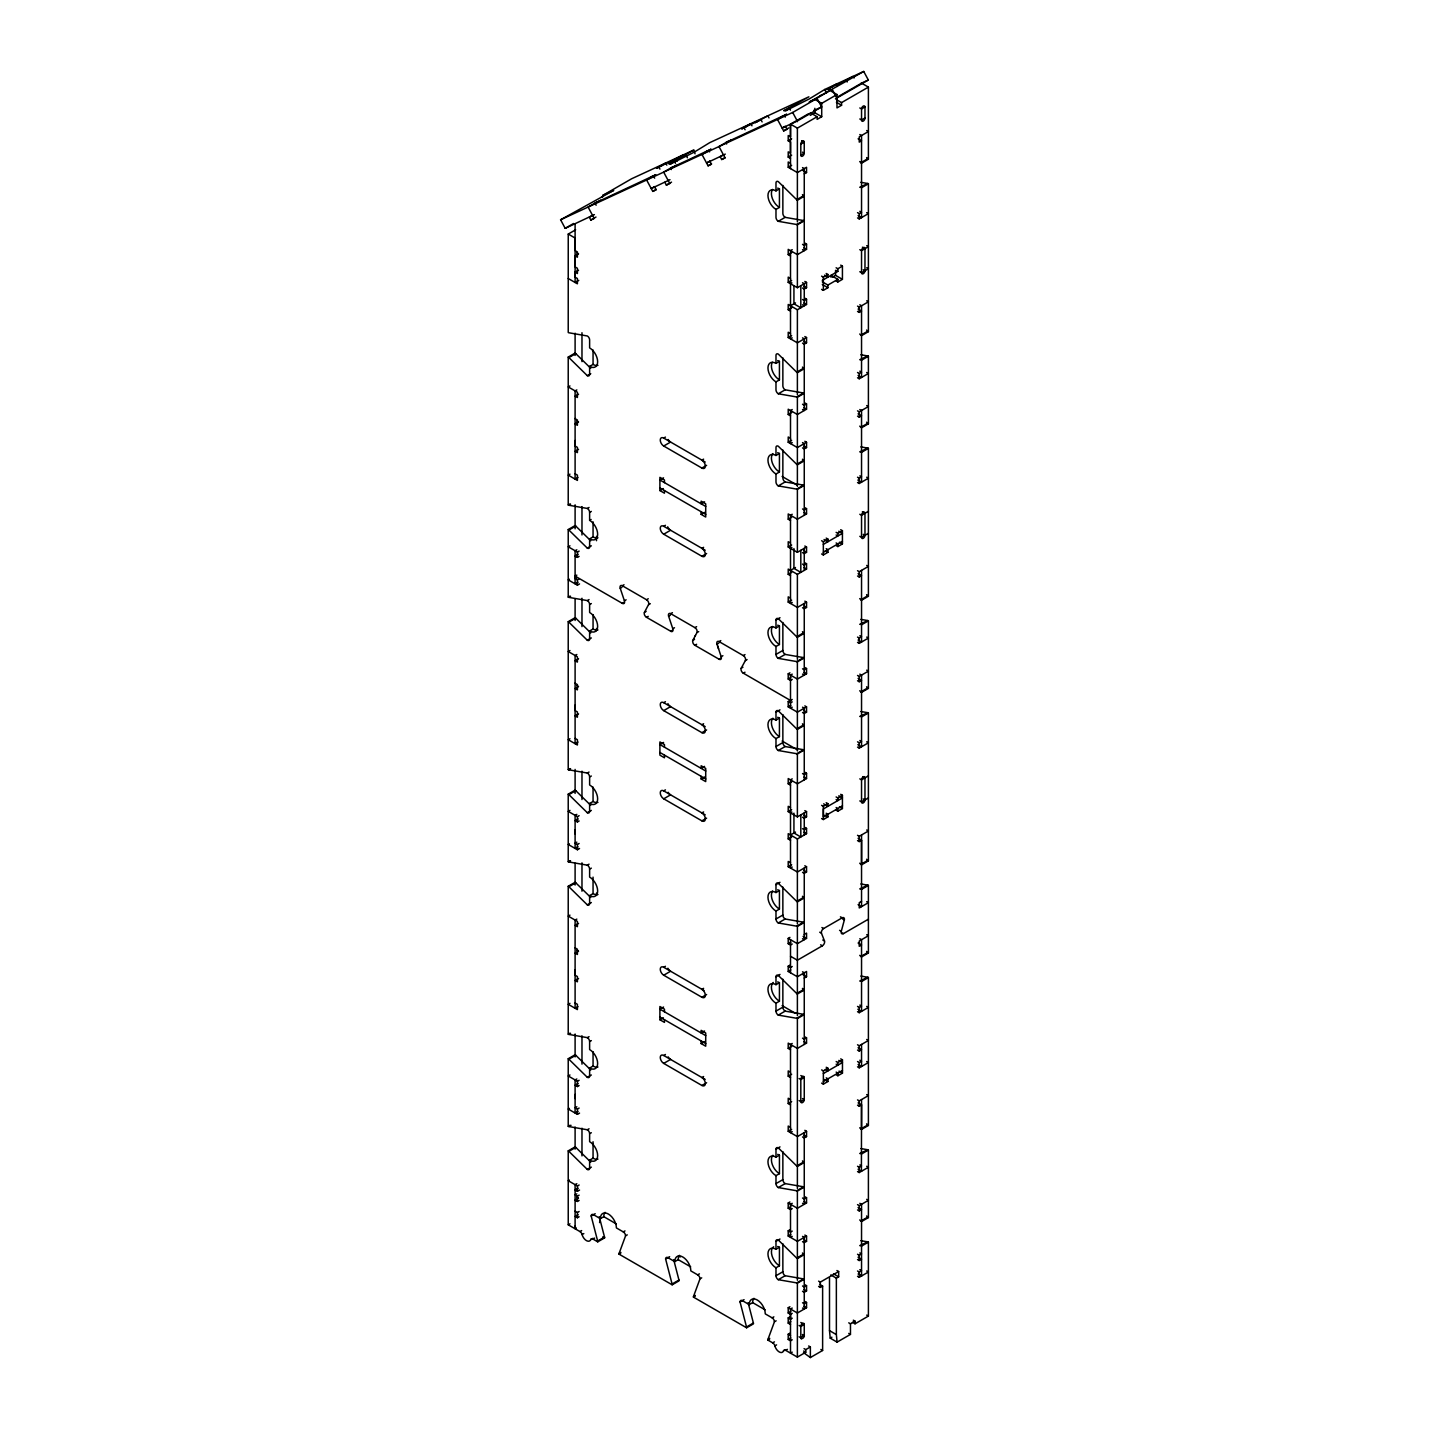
<?xml version="1.0" encoding="UTF-8"?>
<svg xmlns="http://www.w3.org/2000/svg" width="1429" height="1429" viewBox="0 0 1429 1429"><rect width="100%" height="100%" fill="white"/><g stroke="black" fill="none" stroke-linecap="round" stroke-linejoin="round"><path stroke-width="1.5" d="M589.052 1128.767L587.319 1129.767L568.885 1126.57A3.233 1.876 60 0 1 568.224 1126.302L568.224 1058.728L575.101 1054.763A3.233 1.876 60 0 1 575.762 1055.263L590.749 1069.964M589.052 864.17L587.319 865.17L568.885 861.973A3.233 1.876 60 0 1 568.224 861.705L568.224 794.149L575.101 790.166A3.233 1.876 60 0 1 575.762 790.666L590.749 805.367M589.052 599.573L587.319 600.573L568.885 597.376A3.233 1.876 60 0 1 568.224 597.108L568.224 529.552L575.101 525.586A3.233 1.876 60 0 1 575.762 526.068L590.749 540.769M578.549 270.242L575.101 272.224L575.101 277.19L577.405 278.512L577.405 283.799L568.224 278.512M575.101 1226.028L575.691 1228.44M575.101 1094.418L575.101 1098.562M575.101 969.702L575.101 975.221L577.405 976.543L577.405 981.83L575.101 980.508L578.549 978.526M575.101 947.659L575.101 1008.285L577.977 1006.641M575.101 829.82L575.101 833.964M575.101 705.104L575.101 710.624L577.405 711.946L577.405 717.233L575.101 715.911L578.549 713.928M575.101 683.062L575.101 743.687L577.977 742.044M575.101 575.565L575.101 583.836L577.977 582.175M575.101 440.507L575.101 446.027L577.405 447.348L577.405 452.636L575.101 451.314L578.549 449.331M575.101 418.465L575.101 479.09L577.977 477.447M790.505 158.458L788.219 157.136L788.219 151.849L790.505 153.171L790.505 142.132L788.219 140.81L788.219 135.523L790.505 136.845L790.505 124.162L808.457 113.784M790.523 1324.487L788.219 1323.147L788.219 1317.86L790.505 1319.181L790.505 1314.341L792.22 1313.34M836.608 97.529L861.544 83.15L868.403 87.115L841.574 102.602L841.574 105.264L836.983 107.907L836.983 94.546L830.106 90.563L814.834 99.387L821.711 103.352L821.711 116.714L817.12 119.375L817.12 116.714L797.382 128.128L797.382 221.906M800.812 155.154L800.812 144.025A2.429 1.411 -60 0 1 802.526 141.149A2.429 1.411 -60 0 1 804.241 142.043L804.241 153.171A2.429 1.411 -60 0 1 802.526 156.136A2.429 1.411 -60 0 1 800.812 155.243L804.241 153.171L802.526 152.171M860.847 976.078L867.76 977.275A3.233 1.876 60 0 1 868.403 977.543L868.403 1125.463L861.544 1129.428L861.544 1099.58M860.847 711.499L867.76 712.696A3.233 1.876 60 0 1 868.403 712.964L868.403 860.865L861.544 864.831L861.544 834.983M860.847 883.962L867.76 885.158A3.233 1.876 60 0 1 868.403 885.426L868.403 952.982L861.544 956.948A3.233 1.876 60 0 1 860.883 956.465L859.722 955.34M859.722 334.029L860.883 335.154A3.233 1.876 60 0 0 861.544 335.636L868.403 331.671L868.403 183.769A3.233 1.876 60 0 0 867.76 183.501L860.847 182.305M868.403 87.115L868.403 159.208L861.544 163.174A3.251 1.876 60 0 1 860.883 162.692L859.722 161.548M576.834 575.119L575.101 576.119L622.472 603.449A3.233 1.876 60 0 0 624.402 600.787L620.24 588.319A3.233 1.876 60 0 1 622.169 585.658L646.801 599.894A3.233 1.876 60 0 1 648.766 604.163L644.443 612.362A3.233 1.876 60 0 0 644.211 613.523L644.425 614.631A3.233 1.876 60 0 0 644.729 615.345L645.408 616.363A3.233 1.876 60 0 0 646.23 617.149L671.273 631.564A3.233 1.876 60 0 0 672.791 628.724L668.576 616.078A3.233 1.876 60 0 1 670.701 613.666L694.905 627.653A3.233 1.876 60 0 1 695.334 627.938L696.137 628.778A3.233 1.876 60 0 1 696.852 629.993L697.191 631.457A3.233 1.876 60 0 1 697.084 632.386L692.726 640.531A3.233 1.876 60 0 0 692.601 641.121L692.958 642.925A3.233 1.876 60 0 0 694.887 645.283L719.109 659.251L720.823 658.269M792.22 699.478L790.505 700.478L742.866 672.916A3.233 1.876 60 0 1 741.204 668.236L745.366 660.555A3.233 1.876 60 0 0 745.545 660.037L745.563 659.216A3.233 1.876 60 0 0 743.58 655.768L719.091 641.603A3.233 1.876 60 0 0 717.019 644.193L721.234 656.84A3.233 1.876 60 0 1 719.109 659.251M868.403 919.204L843.432 933.619A3.233 1.876 -60 0 1 841.288 931.297L844.343 919.972A3.233 1.876 -60 0 0 842.163 917.829L840.431 916.829M673.702 1259.717L678.954 1280.045A3.233 1.876 60 0 1 679.043 1280.848L672.166 1284.814L619.007 1254.126A3.233 1.876 60 0 1 619.096 1253.429L625.563 1235.853L627.277 1234.87M748.135 1302.694L753.387 1323.022A3.233 1.876 60 0 1 753.476 1323.826L746.599 1327.791L693.44 1297.103A3.233 1.876 60 0 1 693.529 1296.407L699.996 1278.83L701.71 1277.848M787.397 1349.351L785.664 1350.351A3.233 1.876 60 0 0 783.503 1350.869A6.484 3.733 60 0 1 779.18 1351.905A6.484 3.733 60 0 1 774.875 1345.886A3.233 1.876 60 0 0 772.714 1342.867L767.873 1340.08A3.233 1.858 60 0 1 767.962 1339.366L774.429 1321.807L776.143 1320.807M697.084 632.386L698.692 631.636M692.726 640.531L694.548 639.299M695.423 635.494L694.905 636.459M675.47 163.281L674.47 161.406L670.451 164.049L694.262 152.117L709.731 142.65L808.885 96.815L783.807 110.783L789.451 108.247L790.451 110.122M789.451 108.247L785.432 110.89L809.225 98.958L824.694 89.491L863.723 71.45L868.332 80.006L835.447 98.815M576.834 549.772L575.101 550.754L575.101 578.549L577.405 579.87L579.12 578.87M569.385 579.209L568.224 579.87L577.405 585.158L579.549 583.925M576.834 814.369L575.101 815.352L575.101 848.433L577.977 846.772M569.385 843.807L568.224 844.468L577.405 849.755L579.549 848.504M576.834 1078.949L575.101 1079.949L575.101 1113.03L577.977 1111.369M569.385 1108.386L568.224 1109.047L577.405 1114.352L579.549 1113.102M569.385 1180.05L568.224 1180.711L568.242 1224.814L579.942 1231.566A3.233 1.876 60 0 1 582.103 1234.585A6.484 3.733 60 0 0 586.426 1240.604A6.484 3.733 60 0 0 590.749 1239.568A3.233 1.876 60 0 1 592.91 1239.05L594.625 1238.068M576.834 1183.694L575.101 1184.677L575.101 1228.779L576.262 1228.118M861.401 1171.316L861.544 1104.867L858.097 1102.884M594.41 214.618L565.187 228.336L560.597 219.78L613.72 190.379L602.645 195.487L631.618 178.768L693.922 149.956L695.03 153.796M597.268 201.757L588.105 207.062L594.232 218.458L590.82 220.03L589.284 217.19L592.731 215.207M598.376 201.507L600.662 200.185M662.216 165.407L656.518 168.318L665.682 163.013L666.825 165.157M672.434 160.691L670.13 162.013L682.705 155.154L683.473 156.565M650.106 177.607L652.392 176.285M565.187 228.336L573.565 223.496M672.827 166.836L663.663 172.123L669.79 183.519L666.378 185.109L664.86 182.251M673.934 166.586L676.239 165.246M747.349 126.038L741.651 128.949L750.832 123.644L751.976 125.788M757.566 121.322L755.28 122.644L767.855 115.785L768.998 117.91M705.408 152.028L707.712 150.706M590.82 220.03L595.982 217.065M728.147 141.257L718.983 146.544L725.11 157.958L721.699 159.53L720.162 156.672L723.61 154.689M590.749 368.307L575.762 353.606A3.233 1.876 60 0 0 575.101 353.106L568.224 357.071A3.233 1.876 60 0 1 568.885 357.572L587.319 375.666A3.233 1.876 60 0 0 589.623 374.344L589.623 366.396A11.343 6.556 60 0 0 597.644 361.769A11.343 6.556 60 0 0 589.623 347.89L589.623 339.941A3.233 1.876 60 0 0 587.319 335.976L568.885 332.778A3.233 1.876 60 0 1 568.224 332.51L568.242 234.07L575.637 229.801M729.254 141.007L731.541 139.685M654.661 186.556L651.231 188.557L669.987 179.679M832.5 86.687L826.802 89.58L835.965 84.293L837.126 86.419M780.984 117.089L783.271 115.767M596.125 205.222L594.964 203.097L655.804 174.695L646.622 180L652.767 191.397L656.197 189.414M842.717 81.953L840.431 83.275L852.988 76.416L854.06 78.006M666.378 185.109L671.541 182.126M560.597 219.78L792.684 112.462L817.031 98.405L821.621 106.961L797.293 121.018L782.11 128.038L784.968 126.377M817.031 98.405L809.225 102.031L863.723 71.45M710.552 160.655L706.551 162.977L725.289 154.1M671.308 169.587L670.54 168.158L711.106 149.134L701.943 154.421L708.087 165.818L711.517 163.835M721.699 159.53L725.146 157.547M821.711 103.352L836.983 94.546M815.262 109.747L813.816 110.569L821.621 106.961M810.261 115.392L814.834 112.748L821.711 116.714M726.611 144.007L725.843 142.578L786.682 114.195L777.501 119.482L783.646 130.896L788.79 127.913M575.101 272.224L577.405 273.546L577.405 268.259L575.101 266.937L575.101 255.898L578.549 253.915M788.219 140.81L791.648 138.827M800.812 144.133L804.241 142.132L801.669 140.649M788.219 157.136L791.648 155.154M578.781 280.37L575.101 282.478L575.101 238.036L568.242 234.07M864.974 117.982L861.544 119.965L859.811 118.982M790.505 163.299L788.219 161.977L788.219 167.282L791.648 165.3M804.259 173.891L806.545 172.57L806.545 167.282L797.382 172.57L788.219 167.282M775.983 209.402A11.343 6.556 60 0 1 767.962 195.523A11.343 6.556 60 0 1 775.983 190.897L779.43 188.896L779.43 207.419L775.983 209.402L775.983 217.351A3.233 1.876 60 0 0 778.287 221.316L796.721 224.514A3.233 1.876 60 0 1 797.382 224.782L804.259 220.816A3.233 1.876 60 0 0 803.598 220.548L785.164 217.351L778.287 221.316M796.721 199.721L803.598 195.755A3.251 1.876 60 0 0 804.259 196.237L797.382 200.221A3.251 1.876 60 0 1 796.721 199.721L778.287 181.626A3.233 1.876 60 0 0 775.983 182.948L775.983 190.897M860.883 162.692L867.76 158.708A3.251 1.876 60 0 0 868.403 159.208M796.721 224.514L803.598 220.548M859.722 187.27L867.76 183.501M868.403 183.769L861.544 187.735A3.233 1.876 60 0 0 860.883 187.467M568.885 357.572L575.762 353.606M589.623 366.396L593.053 364.413A11.343 6.556 60 0 0 597.965 365.324M792.22 249.664L790.505 250.664L790.505 338.869L792.22 337.869M804.831 243.055L806.545 244.055L806.545 249.343L797.382 254.63L788.219 249.343L788.219 254.63L791.648 252.647M806.545 244.055L804.259 245.377L802.526 244.377M857.525 212.635L859.24 213.618L861.544 212.296L859.811 211.313M587.319 375.666L590.766 373.683M857.525 217.922L859.24 218.905L862.116 217.262M569.957 385.937L568.224 386.937L577.405 392.225L577.405 397.512L575.101 396.19L578.549 394.208M858.097 215.6L861.544 217.583L868.403 213.618L866.688 212.635M576.834 389.903L575.101 390.903L575.101 418.679L577.405 420.001L577.405 425.306L575.101 423.966L578.549 421.984M790.505 278.441L788.219 277.119L788.219 282.406L791.648 280.423M790.505 283.746L791.934 282.906M788.219 282.406L797.382 287.711L806.545 282.406L806.545 287.711L804.259 289.033L802.526 288.033M821.604 276.136L823.336 277.137L827.909 274.493L827.909 277.137L824.479 275.154M836.126 267.759L837.841 268.759L842.431 266.116L842.431 279.334L837.841 281.977L836.126 280.995M822.282 280.388L837.841 271.403L837.841 268.759M832.392 277.19L835.554 275.368L842.431 279.334M790.505 305.788L795.506 302.894M822.318 281.852L827.909 285.068L837.841 279.334L837.841 281.977M804.831 298.179L806.545 299.179L806.545 304.466L797.382 309.754L788.219 304.466L788.219 309.754L791.648 307.771M806.545 299.179L804.259 300.501L802.526 299.501M821.604 289.373L823.336 290.355L827.909 287.711L827.909 285.068M790.505 333.564L788.219 332.243L788.219 337.53L791.648 335.547M569.957 474.142L568.224 475.125L568.224 504.991A3.233 1.876 60 0 0 568.885 505.259L587.319 508.438L589.052 507.456M802.526 343.156L804.259 344.157L806.545 342.835L806.545 337.53L797.382 342.835L788.219 337.53M857.525 306.11L859.24 307.11L868.403 301.823L866.688 300.822M857.525 311.415L859.24 312.397L861.544 311.075L858.097 309.093M775.983 381.882A11.343 6.556 60 0 1 767.962 367.985A11.343 6.556 60 0 1 775.983 363.359L779.43 361.376L779.43 379.9L775.983 381.882L775.983 389.813A3.233 1.876 60 0 0 778.287 393.779L796.721 396.976A3.233 1.876 60 0 1 797.382 397.244L804.259 393.279A3.233 1.876 60 0 0 803.598 393.011L785.164 389.813L778.287 393.779M706.623 465.336L701.907 468.069L663.717 446.027A4.859 2.804 60 0 1 660.269 440.078A4.859 2.804 60 0 1 663.717 438.078L665.432 437.095M663.717 446.027L670.576 442.061A4.859 2.804 60 0 1 668.147 439.489M796.721 372.201L803.598 368.218A3.251 1.876 60 0 0 804.259 368.718L797.382 372.683A3.251 1.876 60 0 1 796.721 372.201L778.287 354.088A3.233 1.876 60 0 0 775.983 355.428L775.983 363.359M860.883 335.154L867.76 331.189A3.233 1.876 60 0 0 868.403 331.671M568.224 504.991L569.957 503.99M568.885 505.259L570.6 504.258M568.224 529.552A3.233 1.876 60 0 1 568.885 530.034L587.319 548.129A3.233 1.876 60 0 0 589.623 546.807L589.623 538.876A11.343 6.556 60 0 0 597.644 534.25A11.343 6.556 60 0 0 589.623 520.352L589.623 512.422L591.338 511.421M796.721 396.976L803.598 393.011M859.722 359.733L867.76 355.964A3.251 1.876 60 0 1 868.403 356.232L868.403 423.806L861.544 427.771A3.251 1.876 60 0 1 860.883 427.271L859.722 426.146M868.403 356.232L861.544 360.197A3.251 1.876 60 0 0 860.883 359.929M568.885 530.034L575.762 526.068M589.623 520.352L591.124 519.477M663.556 477.858L659.894 479.983L705.712 506.438M703.622 459.138L701.907 460.138A4.859 2.804 60 0 1 705.337 466.086A4.859 2.804 60 0 1 701.907 468.069M792.22 409.534L790.505 410.516L790.505 443.597L792.22 442.597M804.831 402.924L806.545 403.907L806.545 409.194L797.382 414.499L788.219 409.194L788.219 414.499L791.648 412.499M806.545 403.907L804.259 405.229L802.526 404.246M857.525 372.487L859.24 373.487L861.544 372.165L859.811 371.165M664.467 482.627L664.467 479.983L659.894 477.34L659.894 490.558L663.324 488.575M569.957 545.807L568.224 546.789L577.405 552.076L579.12 551.094M857.525 377.774L859.24 378.774L868.403 373.487L866.688 372.487M589.623 538.876L593.053 536.893A11.343 6.556 60 0 0 597.965 537.786M587.319 548.129L591.338 545.824M578.12 554.309L575.101 556.06L577.405 557.381L579.12 556.381M790.505 438.31L788.219 436.988L788.219 442.275L791.648 440.293M775.983 473.999A11.343 6.556 60 0 1 767.962 460.12A11.343 6.556 60 0 1 775.983 455.476L779.43 453.493L779.43 472.017L775.983 473.999L775.983 481.948A3.233 1.876 60 0 0 778.287 485.914L796.721 489.111A3.233 1.876 60 0 1 797.382 489.379L804.259 485.396A3.233 1.876 60 0 0 803.598 485.128L785.164 481.948L778.287 485.914M857.525 416.143L859.24 417.143L859.24 411.838L862.116 410.194M802.526 447.902L804.259 448.885L806.545 447.563L806.545 442.275L797.382 447.563L788.219 442.275M859.811 409.534L861.544 410.516L868.403 406.55L866.688 405.568M704.568 501.811L701.139 503.794L701.139 501.15L705.712 503.794L705.712 517.03L701.139 514.369L701.139 511.725M706.623 553.541L701.907 556.274L663.717 534.214A4.859 2.804 60 0 1 660.269 528.266A4.859 2.804 60 0 1 663.717 526.283L665.432 525.3M575.101 578.549L576.834 577.548M859.24 417.143L861.544 415.821L858.097 413.838M663.717 534.214L670.576 530.248A4.859 2.804 60 0 1 667.7 526.801M701.139 514.369L704.568 512.386M796.721 464.318L803.598 460.352A3.251 1.876 60 0 0 804.259 460.835L797.382 464.818A3.251 1.876 60 0 1 796.721 464.318L778.287 446.223A3.233 1.876 60 0 0 775.983 447.545L775.983 455.476M860.883 427.271L867.76 423.306A3.251 1.876 60 0 0 868.403 423.806M568.224 597.108L569.957 596.125M568.885 597.376L570.6 596.393M590.749 632.904L575.762 618.185A3.233 1.876 60 0 0 575.101 617.703L568.224 621.669A3.233 1.876 60 0 1 568.885 622.169L587.319 640.263A3.233 1.876 60 0 0 589.623 638.942L589.623 630.993A11.343 6.556 60 0 0 597.644 626.366A11.343 6.556 60 0 0 589.623 612.469L589.623 604.538L591.338 603.556M622.312 585.729L624.026 584.747M620.24 588.319L621.954 587.319M796.721 489.111L803.598 485.128M859.722 451.868L867.76 448.099A3.251 1.876 60 0 1 868.403 448.367L868.403 596.268L861.544 600.234A3.233 1.876 60 0 1 860.883 599.751L859.722 598.608M868.403 448.367L861.544 452.332A3.251 1.876 60 0 0 860.883 452.064M568.885 622.169L575.762 618.185M703.622 547.343L701.907 548.325A4.859 2.804 60 0 1 705.337 554.291A4.859 2.804 60 0 1 701.907 556.274M624.402 600.787L626.116 599.805M622.329 603.377L624.044 602.395M589.623 630.993L593.053 629.01A11.343 6.556 60 0 0 597.965 629.921M792.22 514.261L790.505 515.262L790.505 603.449L792.22 602.466M646.658 599.787L648.248 598.715M804.831 507.652L806.545 508.635L806.545 513.94L797.382 519.227L788.219 513.94L788.219 519.227L791.648 517.244M806.545 508.635L804.259 509.974L802.526 508.974M857.525 477.215L859.24 478.215L861.544 476.893L859.811 475.893M648.587 604.681L650.302 603.699M569.957 650.534L568.224 651.535L577.405 656.822L577.405 662.109L575.101 660.787L578.549 658.805M587.319 640.263L591.338 637.941M857.525 482.52L859.24 483.502L868.403 478.215L866.688 477.215M644.443 612.362L646.158 611.362M576.834 654.5L575.101 655.5L575.101 683.276L577.405 684.598L577.405 689.885L575.101 688.564L578.549 686.581M646.497 617.346L648.23 616.346M670.701 613.666L672.416 612.666M670.344 615.256L668.576 616.078M790.505 543.038L788.219 541.716L788.219 547.003L791.648 545.021M790.505 548.325L791.934 547.503M788.219 547.003L797.382 552.308L806.545 547.003L806.545 552.308L804.259 553.63L802.526 552.63M868.403 511.296L861.544 515.262L859.811 514.261M821.604 540.734L823.336 541.734L827.909 539.09L827.909 541.734L824.051 539.501M836.126 532.356L837.841 533.356L842.431 530.695L842.431 543.931L837.841 546.575L836.126 545.592M672.791 628.724L674.506 627.742M670.719 631.314L672.434 630.332M823.354 544.36L842.449 533.339L838.769 531.231M790.505 570.385L795.506 567.492M823.354 552.308L842.449 541.269M694.905 627.653L696.62 626.652M804.831 562.776L806.545 563.758L806.545 569.064L797.382 574.351L788.219 569.064L788.219 574.351L791.648 572.368M806.545 563.758L804.259 565.098L802.526 564.098M821.604 553.97L823.336 554.952L827.909 552.308L827.909 549.665L826.194 548.665M868.403 533.339L861.544 537.304L859.811 536.322M694.887 645.283L696.62 644.283M719.091 641.603L720.805 640.603M790.505 598.162L788.219 596.84L788.219 602.127L791.648 600.144M717.019 644.193L718.733 643.193M569.957 738.739L568.224 739.722L568.224 769.57A3.233 1.876 60 0 0 568.885 769.838L587.319 773.035L589.052 772.053M802.526 607.754L804.259 608.754L806.545 607.432L806.545 602.127L797.382 607.432L788.219 602.127M857.525 570.707L859.24 571.707L868.403 566.42L866.688 565.42M778.287 658.376L785.164 654.411L803.598 657.608A3.233 1.876 60 0 1 804.259 657.876L797.382 661.841A3.233 1.876 60 0 0 796.721 661.573L778.287 658.376A3.233 1.876 60 0 1 775.983 654.411L775.983 646.48A11.343 6.556 60 0 1 767.962 632.583A11.343 6.556 60 0 1 775.983 627.956L775.983 620.007L780.002 617.703M721.234 656.84L722.895 655.679M857.525 576.012L859.24 576.994L861.544 575.673L858.097 573.69M775.983 627.956L779.43 625.973L779.43 644.497L775.983 646.48M743.294 655.589L745.009 654.589M706.623 729.933L701.907 732.666L663.717 710.624A4.859 2.804 60 0 1 660.269 704.658A4.859 2.804 60 0 1 663.717 702.675L665.432 701.693M745.366 660.555L747.081 659.573M663.717 710.624L670.576 706.64A4.859 2.804 60 0 1 667.915 703.64M741.204 668.236L742.937 667.236M796.721 636.798L803.598 632.815A3.233 1.876 60 0 0 804.259 633.315L797.382 637.28A3.233 1.876 60 0 1 796.721 636.798L778.287 618.686A3.233 1.876 60 0 0 775.983 620.007M860.883 599.751L867.76 595.786A3.233 1.876 60 0 0 868.403 596.268M568.224 769.57L569.957 768.588M568.885 769.838L570.6 768.856M743.276 673.202L744.991 672.219M775.983 654.411L782.86 650.445L782.86 622.49M568.224 794.149A3.233 1.876 60 0 1 568.885 794.631L587.319 812.726A3.233 1.876 60 0 0 589.623 811.404L589.623 803.473A11.343 6.556 60 0 0 597.644 798.829A11.343 6.556 60 0 0 589.623 784.95L589.623 777.001L591.338 776.018M796.721 661.573L803.598 657.608M859.722 624.33L867.76 620.561A3.233 1.876 60 0 1 868.403 620.829L868.403 688.385L861.544 692.368A3.233 1.876 60 0 1 860.883 691.868L859.722 690.743M868.403 620.829L861.544 624.795A3.233 1.876 60 0 0 860.883 624.527M568.885 794.631L575.762 790.666M663.574 742.455L659.912 744.563L705.73 771.017M792.22 679.418L790.505 680.4L788.219 679.079L788.219 673.791L789.933 672.809M703.622 723.735L701.907 724.735A4.859 2.804 60 0 1 705.337 730.683A4.859 2.804 60 0 1 701.907 732.666M792.22 674.131L790.505 675.113L790.505 708.195L792.22 707.194M788.219 679.079L790.791 677.596M788.219 673.791L797.382 679.079L806.545 673.791L806.545 668.504L804.259 669.826L802.526 668.826M857.525 637.084L859.24 638.066L861.544 636.745L859.811 635.762M569.957 810.386L568.224 811.386L577.405 816.673L579.12 815.691M857.525 642.371L859.24 643.372L868.403 638.066L866.688 637.084M589.623 803.473L593.053 801.49A11.343 6.556 60 0 0 597.965 802.383M587.319 812.726L591.338 810.422M578.12 818.906L575.101 820.639L577.405 821.961L579.12 820.978M802.526 712.499L804.259 713.482L806.545 712.16L806.545 706.873L797.382 712.16L788.219 706.873L788.219 701.568L789.933 700.585M792.22 701.907L790.505 702.907L788.219 701.568M778.287 750.511L785.164 746.545L803.598 749.725A3.233 1.876 60 0 1 804.259 749.993L797.382 753.976A3.233 1.876 60 0 0 796.721 753.708L778.287 750.511A3.233 1.876 60 0 1 775.983 746.545L775.983 738.597A11.343 6.556 60 0 1 767.962 724.699A11.343 6.556 60 0 1 775.983 720.073L775.983 712.142L780.002 709.82M788.219 706.873L790.791 705.372M775.983 720.073L779.43 718.09L779.43 736.614L775.983 738.597M857.525 675.453L859.24 676.435L868.403 671.148L866.688 670.165M704.568 766.408L701.139 768.391L701.139 765.748L705.712 768.391L705.712 781.609L701.139 778.966L701.139 776.322M706.623 818.138L701.907 820.871L663.717 798.811A4.859 2.804 60 0 1 660.269 792.863A4.859 2.804 60 0 1 663.717 790.88L665.432 789.88M576.834 842.145L575.101 843.128L577.405 844.468L579.12 843.467M857.525 680.74L859.24 681.74L861.544 680.4L858.097 678.418M663.717 798.811L670.576 794.846A4.859 2.804 60 0 1 668.147 792.273M701.139 778.966L704.568 776.983M796.721 728.915L803.598 724.95A3.233 1.876 60 0 0 804.259 725.432L797.382 729.397A3.233 1.876 60 0 1 796.721 728.915L778.287 710.82A3.233 1.876 60 0 0 775.983 712.142M860.883 691.868L867.76 687.903A3.233 1.876 60 0 0 868.403 688.385M568.224 861.705L569.957 860.705M568.885 861.973L570.6 860.972M775.983 746.545L782.86 742.562L782.86 714.625M590.749 897.483L575.762 882.783A3.233 1.876 60 0 0 575.101 882.3L568.224 886.266A3.233 1.876 60 0 1 568.885 886.748L587.319 904.861A3.233 1.876 60 0 0 589.623 903.539L589.623 895.59A11.343 6.556 60 0 0 597.644 890.964A11.343 6.556 60 0 0 589.623 877.067L589.623 869.136L591.338 868.135M796.721 753.708L803.598 749.725M859.722 716.465L867.76 712.696M868.403 712.964L861.544 716.929A3.233 1.876 60 0 0 860.883 716.661M568.885 886.748L575.762 882.783M703.622 811.94L701.907 812.922A4.859 2.804 60 0 1 705.337 818.888A4.859 2.804 60 0 1 701.907 820.871M589.623 895.59L593.053 893.607A11.343 6.556 60 0 0 597.965 894.5M792.22 778.859L790.505 779.859L790.505 868.046L792.22 867.064M804.831 772.249L806.545 773.232L806.545 778.537L797.382 783.824L788.219 778.537L788.219 783.824L791.648 781.842M806.545 773.232L804.259 774.554L802.526 773.571M857.525 741.812L859.24 742.812L861.544 741.49L859.811 740.49M587.319 904.861L591.338 902.539M569.957 915.132L568.224 916.114L568.224 1034.167A3.233 1.876 60 0 0 568.885 1034.435L587.319 1037.633L589.052 1036.65M857.525 747.117L859.24 748.099L868.403 742.812L866.688 741.812M576.834 919.097L575.101 920.097L575.101 947.874L577.405 949.195L577.405 954.483L575.101 953.161L578.549 951.178M578.549 923.402L575.101 925.385L577.405 926.706L577.405 921.419L568.224 916.114L568.224 886.266M790.505 807.635L788.219 806.313L788.219 811.601L791.648 809.618M790.505 812.922L791.934 812.101M788.219 811.601L797.382 816.888L806.545 811.601L806.545 816.888L804.259 818.21L802.526 817.227M868.403 775.876L861.544 779.859L859.811 778.859M821.604 805.331L823.336 806.313L827.909 803.67L827.909 806.313L823.622 803.848M836.126 796.953L837.841 797.936L842.431 795.292L842.431 808.528L837.841 811.172L836.126 810.172M790.505 834.983L795.506 832.089M842.467 805.867L823.372 816.888L823.372 808.957L842.467 797.918L838.787 795.81M804.831 827.373L806.545 828.356L806.545 833.661L797.382 838.948L788.219 833.661L788.219 838.948L791.648 836.965M806.545 828.356L804.259 829.677L802.526 828.695M821.604 818.567L823.336 819.549L827.909 816.906L827.909 814.262L826.194 813.262M868.403 797.936L861.544 801.901L859.811 800.919M790.505 862.759L788.219 861.437L788.219 866.724L791.648 864.741M569.957 1003.319L568.224 1004.319L577.405 1009.606L577.405 1004.319L575.101 1002.997M778.287 922.973L785.164 919.008L803.598 922.205A3.233 1.876 60 0 1 804.259 922.473L797.382 926.439A3.233 1.876 60 0 0 796.721 926.171L778.287 922.973A3.233 1.876 60 0 1 775.983 919.008L775.983 911.059A11.343 6.556 60 0 1 767.962 897.18A11.343 6.556 60 0 1 775.983 892.553L775.983 884.605L780.002 882.3M802.526 872.351L804.259 873.333L806.545 872.012L806.545 866.724L797.382 872.012L788.219 866.724M857.525 835.304L859.24 836.304L868.403 830.999L866.688 830.017M857.525 840.591L859.24 841.592L861.544 840.27L861.544 906.629L858.097 904.646M775.983 892.553L779.43 890.571L779.43 909.076L775.983 911.059M706.623 994.53L701.907 997.263L663.717 975.221A4.859 2.804 60 0 1 660.269 969.255A4.859 2.804 60 0 1 663.717 967.272L665.432 966.29M663.717 975.221L670.576 971.238A4.859 2.804 60 0 1 667.915 968.237M796.721 901.377L803.598 897.412A3.233 1.876 60 0 0 804.259 897.912L797.382 901.878A3.233 1.876 60 0 1 796.721 901.377L778.287 883.283A3.233 1.876 60 0 0 775.983 884.605M859.722 863.205L860.883 864.349L867.76 860.365A3.233 1.876 60 0 0 868.403 860.865M568.224 1034.167L569.957 1033.185M568.885 1034.435L570.6 1033.453M775.983 919.008L782.86 915.042L782.86 887.087M568.224 1058.728A3.233 1.876 60 0 1 568.885 1059.228L587.319 1077.323A3.233 1.876 60 0 0 589.623 1076.001L589.623 1068.07A11.343 6.556 60 0 0 597.644 1063.426A11.343 6.556 60 0 0 589.623 1049.547L589.623 1041.598L591.338 1040.616M796.721 926.171L803.598 922.205M859.722 888.927L867.76 885.158M868.403 885.426L861.544 889.392A3.233 1.876 60 0 0 860.883 889.124M568.885 1059.228L575.762 1055.263M663.574 1007.034L659.912 1009.16L705.73 1035.614M792.22 944.015L790.505 944.998L788.219 943.676L788.219 938.389L789.933 937.388M703.622 988.332L701.907 989.332A4.859 2.804 60 0 1 705.337 995.281A4.859 2.804 60 0 1 701.907 997.263M788.219 943.676L790.791 942.193M804.259 934.423L806.545 933.101L806.545 938.389L797.382 943.676L788.219 938.389M861.544 901.342L859.24 902.664L859.24 907.969L868.403 902.664L866.688 901.681M664.467 1011.821L664.467 1009.16L659.894 1006.516L659.894 1019.752L663.324 1017.77M569.957 1074.983L568.224 1075.983L577.405 1081.271L579.12 1080.27M790.505 956.251L797.382 960.217L822.354 945.802A3.233 1.876 -60 0 0 824.497 940.996L821.443 933.191A3.233 1.876 -60 0 1 823.64 928.528L842.163 917.829M589.623 1068.07L593.053 1066.07A11.343 6.556 60 0 0 597.965 1066.981M587.319 1077.323L591.338 1075.001M578.12 1083.504L575.101 1085.236L577.405 1086.558L579.12 1085.576M804.259 978.079L806.545 976.757L806.545 971.47L797.382 976.757L788.219 971.47L788.219 966.165L789.933 965.182M792.22 966.504L790.505 967.487L788.219 966.165M778.287 1015.108L785.164 1011.125L803.598 1014.322A3.233 1.876 60 0 1 804.259 1014.59L797.382 1018.555A3.233 1.876 60 0 0 796.721 1018.288L778.287 1015.108A3.233 1.876 60 0 1 775.983 1011.125L775.983 1003.194A11.343 6.556 60 0 1 767.962 989.297A11.343 6.556 60 0 1 775.983 984.67L775.983 976.739L780.002 974.417M788.219 971.47L790.791 969.969M775.983 984.67L779.43 982.688L779.43 1001.211L775.983 1003.194M704.568 1031.006L701.139 1032.988L701.139 1030.327L705.712 1032.988L705.712 1046.207L701.139 1043.563L701.139 1040.919M706.623 1082.735L701.907 1085.468L663.717 1063.408A4.859 2.804 60 0 1 660.269 1057.46A4.859 2.804 60 0 1 663.717 1055.477L665.432 1054.477M576.834 1106.743L575.101 1107.725L577.405 1109.047L579.12 1108.064M663.717 1063.408L670.576 1059.443A4.859 2.804 60 0 1 668.147 1056.871M701.139 1043.563L704.568 1041.58M796.721 993.512L803.598 989.547A3.233 1.876 60 0 0 804.259 990.029L797.382 993.995A3.233 1.876 60 0 1 796.721 993.512L778.287 975.418A3.233 1.876 60 0 0 775.983 976.739M860.883 956.465L867.76 952.5A3.233 1.876 60 0 0 868.403 952.982M568.224 1126.302L569.957 1125.302M568.885 1126.57L571.028 1125.32M775.983 1011.125L782.86 1007.159L782.86 979.222M590.749 1162.081L575.762 1147.38A3.233 1.876 60 0 0 575.101 1146.898L568.224 1150.863A3.233 1.876 60 0 1 568.885 1151.345L587.319 1169.44A3.233 1.876 60 0 0 589.623 1168.118L589.623 1160.187A11.343 6.556 60 0 0 597.644 1155.561A11.343 6.556 60 0 0 589.623 1141.664L589.623 1133.733L591.338 1132.733M796.721 1018.288L803.598 1014.322M859.722 981.044L867.76 977.275M868.403 977.543L861.544 981.527A3.233 1.876 60 0 0 860.883 981.259M568.885 1151.345L575.762 1147.38M703.622 1076.537L701.907 1077.52A4.859 2.804 60 0 1 705.337 1083.468A4.859 2.804 60 0 1 701.907 1085.468M589.623 1160.187L593.053 1158.204A11.343 6.556 60 0 0 597.965 1159.098M792.22 1043.456L790.505 1044.438L790.505 1132.643L792.22 1131.661M804.831 1036.847L806.545 1037.829L806.545 1043.116L797.382 1048.422L788.219 1043.116L788.219 1048.422L791.648 1046.439M806.545 1037.829L804.259 1039.151L802.526 1038.168M857.525 1006.409L859.24 1007.409L861.544 1006.087L859.811 1005.087M587.319 1169.44L591.338 1167.136M857.525 1011.696L859.24 1012.697L868.403 1007.409L866.688 1006.409M568.224 1150.863L568.224 1180.711L577.405 1185.999L579.12 1185.016M578.12 1188.231L575.101 1189.982L577.405 1191.304L579.549 1190.053M576.834 1193.84L575.101 1194.823L577.405 1196.144L579.12 1195.162M790.505 1072.232L788.219 1070.91L788.219 1076.198L791.648 1074.215M578.513 1198.127L575.083 1200.11L577.405 1201.45L579.12 1200.449M857.525 1044.778L859.24 1045.778L868.403 1040.473L866.688 1039.49M575.083 1211.131L577.405 1212.471L579.12 1211.47M821.639 1069.91L823.372 1070.893L827.945 1068.249L827.945 1070.893L825.373 1069.41M836.161 1061.533L837.876 1062.515L842.467 1059.871L842.467 1073.108L837.876 1075.751L836.161 1074.751M857.525 1050.065L859.24 1051.065L861.544 1049.743L858.097 1047.761M578.12 1214.704L575.101 1216.436L577.405 1217.758L579.12 1216.758M823.372 1073.536L842.467 1062.515L838.787 1060.407M568.242 1224.814L569.957 1223.813M823.372 1081.485L842.467 1070.464M599.269 1216.74L604.521 1237.067A3.233 1.876 60 0 1 604.61 1237.871L597.733 1241.855A3.233 1.876 60 0 0 597.644 1241.033L591.177 1216.008L595.196 1213.703M790.505 1099.562L788.219 1098.24L788.219 1103.545L791.648 1101.563M857.525 1061.533L859.24 1062.533L861.544 1061.211L859.811 1060.211M821.639 1083.128L823.372 1084.129L827.945 1081.485L827.945 1078.841L826.23 1077.841M857.525 1066.82L859.24 1067.82L868.403 1062.533L866.688 1061.533M591.177 1216.008A3.233 1.876 60 0 1 593.482 1214.686L600.359 1218.669L603.788 1216.668A11.343 6.556 60 0 1 605.092 1212.364M579.942 1231.566L581.657 1230.583M599.573 1222.599L600.341 1218.187M582.103 1234.585L583.818 1233.584M590.749 1239.568L592.892 1238.336M597.644 1241.033L604.521 1237.067M790.505 1127.356L788.219 1126.034L788.219 1131.321L791.648 1129.339M600.359 1218.669A11.343 6.556 60 0 1 608.379 1214.025A11.343 6.556 60 0 1 616.399 1227.922L623.258 1231.887L624.991 1230.905M802.526 1136.948L804.259 1137.931L806.545 1136.609L806.545 1131.321L797.382 1136.609L788.219 1131.321M857.525 1099.901L859.24 1100.902L868.403 1095.596L866.688 1094.614M778.287 1187.57L785.164 1183.605L803.598 1186.802A3.233 1.876 60 0 1 804.259 1187.07L797.382 1191.036A3.233 1.876 60 0 0 796.721 1190.768L778.287 1187.57A3.233 1.876 60 0 1 775.983 1183.605L775.983 1175.656A11.343 6.556 60 0 1 767.962 1161.777A11.343 6.556 60 0 1 775.983 1157.133L775.983 1149.202L780.002 1146.88M857.525 1105.189L859.24 1106.189L861.544 1104.867M775.983 1157.133L779.43 1155.15L779.43 1173.673L775.983 1175.656M619.096 1253.429L620.829 1252.429M619.007 1254.126L620.722 1253.144M796.721 1165.975L803.598 1162.009A3.233 1.876 60 0 0 804.259 1162.491L797.382 1166.475A3.233 1.876 60 0 1 796.721 1165.975L778.287 1147.88A3.233 1.876 60 0 0 775.983 1149.202M859.722 1127.803L860.883 1128.928L867.76 1124.962A3.233 1.876 60 0 0 868.403 1125.463M775.983 1183.605L782.86 1179.639L782.86 1151.685M672.166 1284.814A3.233 1.876 60 0 0 672.077 1284.01L665.61 1258.985L669.629 1256.68M796.721 1190.768L803.598 1186.802M859.722 1153.525L867.76 1149.756A3.233 1.876 60 0 1 868.403 1150.023L868.403 1217.579L861.544 1221.545A3.233 1.876 60 0 1 860.883 1221.063L859.722 1219.937M665.61 1258.985A3.233 1.876 60 0 1 667.915 1257.663L674.792 1261.628L678.221 1259.646A11.343 6.556 60 0 1 679.525 1255.341M868.403 1150.023L861.544 1153.989A3.233 1.876 60 0 0 860.883 1153.721M792.22 1208.612L790.505 1209.595L788.219 1208.273L788.219 1202.986L789.933 1201.985M792.22 1203.307L790.505 1204.308L790.505 1237.371L792.22 1236.389M788.219 1208.273L790.791 1206.791M788.219 1202.986L797.382 1208.273L806.545 1202.986L806.545 1197.698L804.259 1199.02L802.526 1198.02M857.525 1166.278L859.24 1167.261L861.544 1165.939L859.811 1164.957M857.525 1171.566L859.24 1172.548L868.403 1167.261L866.688 1166.278M672.077 1284.01L678.954 1280.045M674.792 1261.628A11.343 6.556 60 0 1 682.812 1257.002A11.343 6.556 60 0 1 690.832 1270.899L697.691 1274.864L699.424 1273.864M802.526 1241.676L804.259 1242.676L806.545 1241.354L806.545 1236.049L797.382 1241.354L788.219 1236.049L788.219 1230.762L789.933 1229.78M792.22 1231.101L790.505 1232.084L788.219 1230.762M778.287 1279.687L785.164 1275.722L803.598 1278.919A3.233 1.876 60 0 1 804.259 1279.187L797.382 1283.153A3.233 1.876 60 0 0 796.721 1282.885L778.287 1279.687A3.233 1.876 60 0 1 775.983 1275.722L775.983 1267.791A11.343 6.556 60 0 1 767.962 1253.894A11.343 6.556 60 0 1 775.983 1249.268L775.983 1241.337L780.002 1239.014M788.219 1236.049L790.791 1234.567M693.529 1296.407L695.262 1295.406M775.983 1249.268L779.43 1247.285L779.43 1265.808L775.983 1267.791M693.44 1297.103L695.155 1296.103M857.525 1204.629L859.24 1205.629L860.972 1204.629M859.811 1203.307L861.544 1204.308L868.403 1200.342L866.688 1199.342M857.525 1209.934L859.24 1210.917L861.544 1209.595L858.097 1207.612M796.721 1258.109L803.598 1254.126A3.233 1.876 60 0 0 804.259 1254.626L797.382 1258.592A3.233 1.876 60 0 1 796.721 1258.109L778.287 1239.997A3.233 1.876 60 0 0 775.983 1241.337M860.883 1221.063L867.76 1217.097A3.233 1.876 60 0 0 868.403 1217.579M775.983 1275.722L782.86 1271.756L782.86 1243.802M746.599 1327.791A3.233 1.876 60 0 0 746.51 1326.987L740.061 1301.962L744.062 1299.64M740.061 1301.962A3.233 1.876 60 0 1 742.348 1300.64L749.225 1304.606L752.654 1302.623A11.343 6.556 60 0 1 753.958 1298.318M796.721 1282.885L803.598 1278.919M859.722 1245.641L867.76 1241.872A3.233 1.876 60 0 1 868.403 1242.14L868.403 1316.091L855.042 1323.808L852.47 1322.325M868.403 1242.14L861.544 1246.106A3.233 1.876 60 0 0 860.883 1245.838M802.526 1291.298L804.259 1292.28L806.545 1290.959L806.545 1285.671L804.259 1286.993L802.526 1285.993M857.525 1254.251L859.24 1255.234L861.544 1253.912L859.811 1252.929M818.603 1281.134L820.317 1282.117L838.662 1271.542L838.662 1276.829L836.358 1278.151L830.785 1274.936M857.525 1259.538L859.24 1260.539L861.544 1259.217L858.097 1257.216M746.51 1326.987L753.387 1323.022M818.603 1286.422L820.317 1287.422L822.622 1286.082L822.622 1350.476L810.368 1357.55L803.491 1352.584M790.505 1314.341L788.219 1313.019L788.219 1307.714L789.933 1306.731M749.225 1304.606A11.343 6.556 60 0 1 757.245 1299.979A11.343 6.556 60 0 1 765.265 1313.876L772.124 1317.842L773.857 1316.841M792.22 1308.053L790.505 1309.035L790.505 1353.138L792.22 1352.156M788.219 1313.019L790.791 1311.518M788.219 1307.714L797.382 1313.001L806.545 1307.714L806.545 1302.426L804.259 1303.748L802.526 1302.766M857.525 1271.006L859.24 1272.006L861.544 1270.667L859.811 1269.684M788.219 1317.86L789.933 1316.877M857.525 1276.293L859.24 1277.294L860.972 1276.293M862.116 1275.633L858.097 1273.989M790.505 1319.181L792.22 1318.199M788.219 1323.147L790.791 1321.664M767.962 1339.366L769.695 1338.384M767.873 1340.08L769.588 1339.08M772.714 1342.867L774.429 1341.867M792.22 1339.795L790.505 1340.795L788.219 1339.473L788.219 1334.186L789.933 1333.186M774.875 1345.886L776.59 1344.885M788.219 1339.473L790.791 1337.973M800.812 1337.49L804.259 1335.508L802.526 1334.507M783.503 1350.869L785.664 1349.619M804.063 1348.619L805.777 1349.619L810.368 1346.958L810.368 1357.55M848.737 1322.825L850.469 1323.808L855.042 1321.164L855.042 1323.808M785.664 1350.351L797.382 1357.103L805.777 1352.263L805.777 1349.619M829.499 1277.705L829.499 1330.631L830.213 1338.151L831.892 1337.187M830.213 1338.151L837.09 1342.117L850.469 1334.4L850.469 1323.808M693.19 150.367L668.826 163.942L674.47 161.406M819.924 95.85L821.621 95.064M601.323 197.345L603.02 196.559M860.955 83.418L868.332 80.006M796.757 120.483L797.382 121.661M652.767 191.397L656.161 189.825L654.643 186.967M708.087 165.818L711.481 164.246L709.945 161.406M783.646 130.896L787.04 129.307L785.521 126.466M860.847 354.767L867.76 355.964M860.847 446.902L867.76 448.099M860.847 619.364L867.76 620.561M860.847 1148.559L867.76 1149.756M860.847 1240.676L867.76 1241.872M801.33 1338.705L801.455 1338.741A1.893 1.09 -60 0 1 800.812 1337.812L799.097 1336.812M859.811 107.961L861.544 108.943L861.544 120.09A2.429 1.411 -60 0 0 863.259 121.09A2.429 1.411 -60 0 0 864.974 118.107L864.974 106.961L861.544 108.943A2.429 1.411 -60 0 1 863.259 106.085A2.429 1.411 -60 0 1 864.974 107.086M836.412 99.637L841.574 102.602M836.412 102.281L841.574 105.264M866.688 130.557L868.403 131.557L859.24 136.845L859.24 142.132L861.544 140.81L858.097 138.827M859.811 134.54L861.544 135.523L861.544 217.583M810.261 112.748L817.12 116.714M797.382 128.128L790.505 124.162L790.505 168.604M802.526 167.604L804.259 168.604L804.259 250.664L802.526 249.664M803.098 170.587L806.545 172.57M866.688 245.699L868.403 246.699L861.544 250.664L859.811 249.664M862.401 247.199L864.974 248.682L864.974 270.724A2.429 1.411 -60 0 1 863.259 273.707A2.429 1.411 -60 0 1 861.544 272.707L859.811 271.724M866.688 267.759L868.403 268.741L861.544 272.707L861.544 250.664A2.429 1.358 -61 0 1 863.295 247.664A2.429 1.358 -61 0 1 864.938 248.7M863.259 269.742L864.974 270.724M840.699 265.115L842.431 266.116M803.973 247.86L806.545 249.343M836.126 270.403L837.841 271.403M837.841 279.334L830.963 275.368L830.963 277.19M826.194 273.493L827.909 274.493M788.219 254.63L790.505 255.952M859.811 304.788L861.544 305.788L861.544 377.452L858.097 375.47M822.318 284.496L827.909 287.711M804.831 281.424L806.545 282.406M802.526 282.746L804.259 283.746L804.259 305.788L802.526 304.788M803.973 286.211L806.545 287.711M803.973 302.984L806.545 304.466M788.219 309.754L790.505 311.075M804.831 336.547L806.545 337.53M802.526 337.869L804.259 338.869L804.259 410.516L802.526 409.534M803.973 341.335L806.545 342.835M857.525 410.855L859.24 411.838M576.834 252.933L578.12 253.665M575.101 255.898L577.405 257.22L577.405 251.933L575.101 250.611L575.101 223.746M803.973 407.712L806.545 409.194M788.219 414.499L790.505 415.821M804.831 441.275L806.545 442.275M802.526 442.597L804.259 443.597L804.259 515.262M803.973 446.08L806.545 447.563M857.864 480.073L861.544 482.18L861.544 410.516M862.401 511.778L864.974 513.279L864.974 535.321A2.429 1.411 -60 0 1 863.259 538.304A2.429 1.411 -60 0 1 861.544 537.304L861.544 515.262A2.429 1.411 -60 0 1 863.259 512.279A2.429 1.411 -60 0 1 864.974 513.279M782.092 476.446L797.382 485.271M863.259 534.339L864.974 535.321M840.699 529.712L842.431 530.695M803.973 512.439L806.545 513.94M836.126 535L837.841 536L837.841 533.356M663.717 438.078L705.194 462.031M839.412 542.198L842.431 543.931M836.126 542.949L837.841 543.931L837.841 546.575M826.194 538.09L827.909 539.09M788.219 519.227L790.505 520.549M825.337 550.826L827.909 552.308M804.831 546.021L806.545 547.003M803.973 550.808L806.545 552.308M576.834 421.001L578.12 421.751M803.973 567.563L806.545 569.064M659.894 487.914L705.712 514.369M659.894 490.558L664.467 493.201L664.467 490.558M788.219 574.351L790.505 575.673M804.831 601.145L806.545 602.127M575.101 473.803L577.405 475.125L577.405 480.43L568.224 475.125L568.224 357.071M803.973 605.932L806.545 607.432M663.717 526.283L705.194 550.236M858.097 640.067L861.544 642.05L861.544 570.385M859.811 674.131L861.544 675.113L861.544 746.778L857.864 744.67M804.831 667.504L806.545 668.504M803.973 672.309L806.545 673.791M802.526 674.131L804.259 675.113L804.259 603.449M804.831 705.872L806.545 706.873M802.526 707.194L804.259 708.195L804.259 779.859M803.973 710.677L806.545 712.16M862.83 776.626L864.974 777.876L864.974 799.918A2.429 1.411 -60 0 1 863.259 802.902A2.429 1.411 -60 0 1 861.544 801.901L861.544 779.859A2.429 1.411 -60 0 1 863.259 776.876A2.429 1.411 -60 0 1 864.974 777.876M782.11 741.044L797.4 749.85M863.259 798.918L864.974 799.918M840.699 794.31L842.431 795.292M803.973 777.037L806.545 778.537M836.126 799.597L837.841 800.597L837.841 797.936M663.717 702.675L705.194 726.629M839.412 806.796L842.431 808.528M836.126 807.528L837.841 808.528L837.841 811.172M826.194 802.687L827.909 803.67M788.219 783.824L790.505 785.146M824.908 815.173L827.909 816.906M858.097 838.287L861.544 840.27M804.831 810.618L806.545 811.601M803.973 815.405L806.545 816.888M576.834 685.598L578.12 686.331M803.973 832.16L806.545 833.661M659.912 752.494L705.73 778.966M788.219 838.948L790.505 840.27M804.831 865.742L806.545 866.724M575.101 738.4L577.405 739.722L577.405 745.009L568.224 739.722L568.224 621.669M803.973 870.529L806.545 872.012M663.717 790.88L705.194 814.834M842.628 918.972L844.343 919.972M866.688 934.745L868.403 935.745L859.24 941.032L859.24 946.32L861.544 944.998L858.097 943.015M859.811 938.728L861.544 939.71L861.544 1011.375L857.864 1009.249M839.573 930.315L841.288 931.297M841.717 932.637L843.432 933.619M821.907 927.528L823.64 928.528M819.71 932.208L821.443 933.191M822.782 939.996L824.497 940.996M820.621 944.801L822.354 945.802M803.098 936.406L806.545 938.389M802.526 938.728L804.259 939.71L804.259 868.046M802.526 971.791L804.259 972.792L804.259 1044.438M803.098 974.774L806.545 976.757M782.11 1005.623L795.489 1013.34M858.097 1064.516L861.544 1066.498L861.544 1044.438M840.734 1058.871L842.467 1059.871M803.973 1041.634L806.545 1043.116M836.161 1064.176L837.876 1065.159L837.876 1062.515M663.717 967.272L703.997 990.529M839.019 1071.125L842.467 1073.108M836.161 1072.107L837.876 1073.108L837.876 1075.751M826.23 1067.267L827.945 1068.249M788.219 1048.422L790.505 1049.743M824.515 1079.502L827.945 1081.485M800.812 1075.537L804.259 1077.52L804.259 1099.562A2.429 1.411 -60 0 1 802.526 1102.545A2.429 1.411 -60 0 1 800.812 1101.563L799.097 1100.562M576.834 950.196L578.12 950.928M799.097 1078.52L800.812 1079.502L804.259 1077.52A2.429 1.411 -60 0 0 802.526 1076.537A2.429 1.411 -60 0 0 800.812 1079.502L800.812 1101.563L804.259 1099.562L802.526 1098.579M788.219 1076.198L790.505 1077.52M659.912 1017.091L705.73 1043.563M659.894 1019.752L664.467 1022.396L664.467 1019.752M788.219 1103.545L790.505 1104.867M804.831 1130.321L806.545 1131.321M803.973 1135.126L806.545 1136.609M663.717 1055.477L705.194 1079.431M858.097 1169.244L861.544 1171.226M804.831 1196.698L806.545 1197.698M803.973 1201.503L806.545 1202.986M802.526 1203.307L804.259 1204.308L804.259 1132.643M804.831 1235.067L806.545 1236.049M866.688 1271.006L868.403 1272.006L861.544 1275.972L861.544 1204.308M802.526 1236.389L804.259 1237.371L804.259 1309.035L802.526 1308.053M803.973 1239.854L806.545 1241.354M836.93 1270.542L838.662 1271.542M833.5 1273.846L838.662 1276.829M819.603 1284.349L822.622 1286.082M866.688 1315.109L868.403 1316.091M804.831 1284.671L806.545 1285.671M803.973 1289.476L806.545 1290.959M853.327 1320.182L855.042 1321.164M804.831 1301.426L806.545 1302.426M803.973 1306.231L806.545 1307.714M848.737 1333.4L850.469 1334.4M829.499 1330.631L836.358 1334.597L837.09 1342.117M800.812 1322.486L804.259 1324.469L804.259 1335.829L802.526 1334.829M576.834 1197.145L578.12 1197.895M678.507 1255.841L680.365 1256.931M799.097 1325.469L800.812 1326.451L804.259 1324.469A2.429 1.411 -59.9 0 0 802.526 1323.486A2.429 1.411 -59.9 0 0 800.812 1326.469L800.812 1337.812M603.788 1216.668L616.256 1223.885M678.221 1259.646L690.689 1266.862M752.654 1302.623L765.122 1309.821M820.889 1349.476L822.622 1350.476M788.219 1334.186L790.523 1335.508M808.635 1345.975L810.368 1346.958M803.634 1351.012L805.777 1352.263M602.788 1236.835L604.61 1237.871M592.91 1239.05L597.733 1241.855M866.599 157.583L867.76 158.708M802.437 194.63L803.598 195.755M866.599 330.045L867.76 331.189M866.599 422.18L867.76 423.306M802.437 367.092L803.598 368.218M802.437 459.227L803.598 460.352M866.599 594.643L867.76 595.786M866.599 686.777L867.76 687.903M802.437 631.689L803.598 632.815M802.437 723.806L803.598 724.95M866.599 859.24L867.76 860.365M866.599 951.375L867.76 952.5M802.437 896.287L803.598 897.412M802.437 988.404L803.598 989.547M866.599 1123.837L867.76 1124.962M866.599 1215.954L867.76 1217.097M802.437 1160.884L803.598 1162.009M802.437 1253.001L803.598 1254.126M847.183 81.989L846.129 80.381L829.088 88.259L830.249 90.384M832.303 89.598L836.912 98.154M824.694 89.491L826.534 92.921M792.684 112.462L797.293 121.018M784.378 115.517L785.253 117.124M762.121 121.894L760.978 119.75L743.955 127.628L745.098 129.753M708.82 150.456L709.588 151.867M686.384 155.904L687.403 157.779M676.989 161.245L675.828 159.119L658.805 166.997L659.948 169.122M653.5 176.017L654.661 178.161M717.537 645.747L718.573 648.873M859.24 213.618L859.24 218.905M859.24 307.11L859.24 312.397M859.24 373.487L859.24 378.774M859.24 478.215L859.24 483.502M859.24 571.707L859.24 576.994M859.24 638.066L859.24 643.372M859.24 676.435L859.24 681.74M859.24 742.812L859.24 748.099M859.24 836.304L859.24 841.592M859.24 1007.409L859.24 1012.697M859.24 1045.778L859.24 1051.065M859.24 1062.533L859.24 1067.82M859.24 1100.902L859.24 1106.189M859.24 1167.261L859.24 1172.548M859.24 1205.629L859.24 1210.917M859.24 1255.234L859.24 1260.539M859.24 1272.006L859.24 1277.294M836.358 1278.151L836.358 1334.597M835.554 270.403L835.554 275.368M823.372 1070.893L823.372 1084.129M823.336 277.137L823.336 290.355M823.336 541.734L823.336 554.952M823.336 806.313L823.336 819.549M820.317 1282.117L820.317 1287.422M814.834 108.3L814.834 112.748M804.259 548.325L804.259 570.385M804.259 812.922L804.259 834.983M800.812 285.729L800.812 307.771L793.935 303.805L793.935 286.157M800.812 550.308L800.812 572.368L793.935 568.403L793.935 548.557M800.812 814.905L800.812 836.965L793.935 833L793.935 813.155M797.382 224.782L797.382 287.711M797.382 309.754L797.382 394.726M797.382 397.244L797.382 486.36M797.382 489.379L797.382 552.308M797.382 574.351L797.382 659.305M797.382 661.841L797.382 750.957M797.382 753.976L797.382 816.888M797.382 838.948L797.382 923.902M797.382 926.439L797.382 1015.555M797.382 1018.555L797.382 1188.499M797.382 1191.036L797.382 1280.259M797.382 1283.153L797.382 1357.103M790.505 939.71L790.505 972.792M782.86 185.431L782.86 213.385A3.233 1.876 60 0 0 785.164 217.351M782.86 357.893L782.86 385.848A3.233 1.876 60 0 0 785.164 389.813M782.86 450.028L782.86 477.965A3.233 1.876 60 0 0 785.164 481.948M664.467 747.224L664.467 744.58L659.894 741.937L659.894 755.155L664.467 757.799L664.467 755.155M596.5 536.393L596.5 540.698M596.5 628.51L596.5 630.671M596.5 893.107L596.5 895.268M593.053 350.016L593.053 364.413M593.053 521.835L593.053 536.893M593.053 614.613L593.053 629.01M593.053 787.075L593.053 801.49M593.053 877.138L593.053 893.607M593.053 1051.673L593.053 1066.07M593.053 1141.735L593.053 1158.204M581.978 332.725L581.978 361.626M581.978 506.598L581.978 534.964M581.978 598.251L581.978 626.599M581.978 771.196L581.978 799.543M581.978 862.848L581.978 891.196M581.978 1035.793L581.978 1064.141M581.978 1128.196L581.978 1155.9M577.405 552.076L577.405 557.381M577.405 579.87L577.405 585.158M577.405 816.673L577.405 821.961M577.405 844.468L577.405 849.755M577.405 1081.271L577.405 1086.558M577.405 1109.047L577.405 1114.352M577.405 1185.999L577.405 1191.304M577.405 1196.144L577.405 1201.45M577.405 1212.471L577.405 1217.758M575.101 333.207L575.101 355.428M575.101 504.812L575.101 528.801M575.101 598.644L575.101 620.454M575.101 769.409L575.101 793.399M575.101 863.241L575.101 885.051M575.101 1034.007L575.101 1056.924M575.101 1126.999L575.101 1149.148M861.544 864.831A3.233 1.876 60 0 1 860.883 864.349M861.544 1129.428A3.233 1.876 60 0 1 860.883 1128.928M587.319 600.573A3.233 1.876 60 0 1 589.623 604.538M785.164 746.545A3.233 1.876 60 0 1 782.86 742.562M779.43 736.614A11.343 6.556 60 0 1 772.303 727.468A11.343 6.556 60 0 1 772.91 718.198M777.68 717.304A11.343 6.556 60 0 1 779.43 718.09M587.319 773.035A3.233 1.876 60 0 1 589.623 777.001M587.319 865.17A3.233 1.876 60 0 1 589.623 869.136M785.164 1011.125A3.233 1.876 60 0 1 782.86 1007.159M785.164 919.008A3.233 1.876 60 0 1 782.86 915.042M779.43 1001.211A11.343 6.556 60 0 1 772.16 991.69A11.343 6.556 60 0 1 773.268 982.473M777.68 981.902A11.343 6.556 60 0 1 779.43 982.688M779.43 909.076A11.343 6.556 60 0 1 772.428 900.324A11.343 6.556 60 0 1 772.589 891.053M777.68 889.785A11.343 6.556 60 0 1 779.43 890.571M587.319 1037.633A3.233 1.876 60 0 1 589.623 1041.598M587.319 1129.767A3.233 1.876 60 0 1 589.623 1133.733M785.164 1275.722A3.233 1.876 60 0 1 782.86 1271.756M785.164 1183.605A3.233 1.876 60 0 1 782.86 1179.639M779.43 1265.808A11.343 6.556 60 0 1 772.053 1255.895A11.343 6.556 60 0 1 773.661 1246.785M777.68 1246.499A11.343 6.556 60 0 1 779.43 1247.285M779.43 1173.673A11.343 6.556 60 0 1 772.303 1164.528A11.343 6.556 60 0 1 772.91 1155.257M777.68 1154.364A11.343 6.556 60 0 1 779.43 1155.15M623.258 1231.887A3.233 1.876 60 0 1 625.563 1235.853M697.691 1274.864A3.233 1.876 60 0 1 699.996 1278.83M772.124 1317.842A3.233 1.876 60 0 1 774.429 1321.807M779.43 207.419A11.343 6.556 60 0 1 772.428 198.667A11.343 6.556 60 0 1 772.589 189.396M777.68 188.128A11.343 6.556 60 0 1 779.43 188.896M779.43 379.9A11.343 6.556 60 0 1 772.303 362.287M777.68 360.59A11.343 6.556 60 0 1 779.43 361.376M779.43 472.017A11.343 6.556 60 0 1 772.303 462.871A11.343 6.556 60 0 1 772.91 453.6M777.68 452.707A11.343 6.556 60 0 1 779.43 453.493M785.164 654.411A3.233 1.876 60 0 1 782.86 650.445M587.319 508.438A3.233 1.876 60 0 1 589.623 512.422M779.43 644.497A11.343 6.556 60 0 1 772.428 635.726A11.343 6.556 60 0 1 772.589 626.456M777.68 625.188A11.343 6.556 60 0 1 779.43 625.973M804.384 1335.793A2.465 1.429 -60 0 1 801.562 1338.526"/></g></svg>
